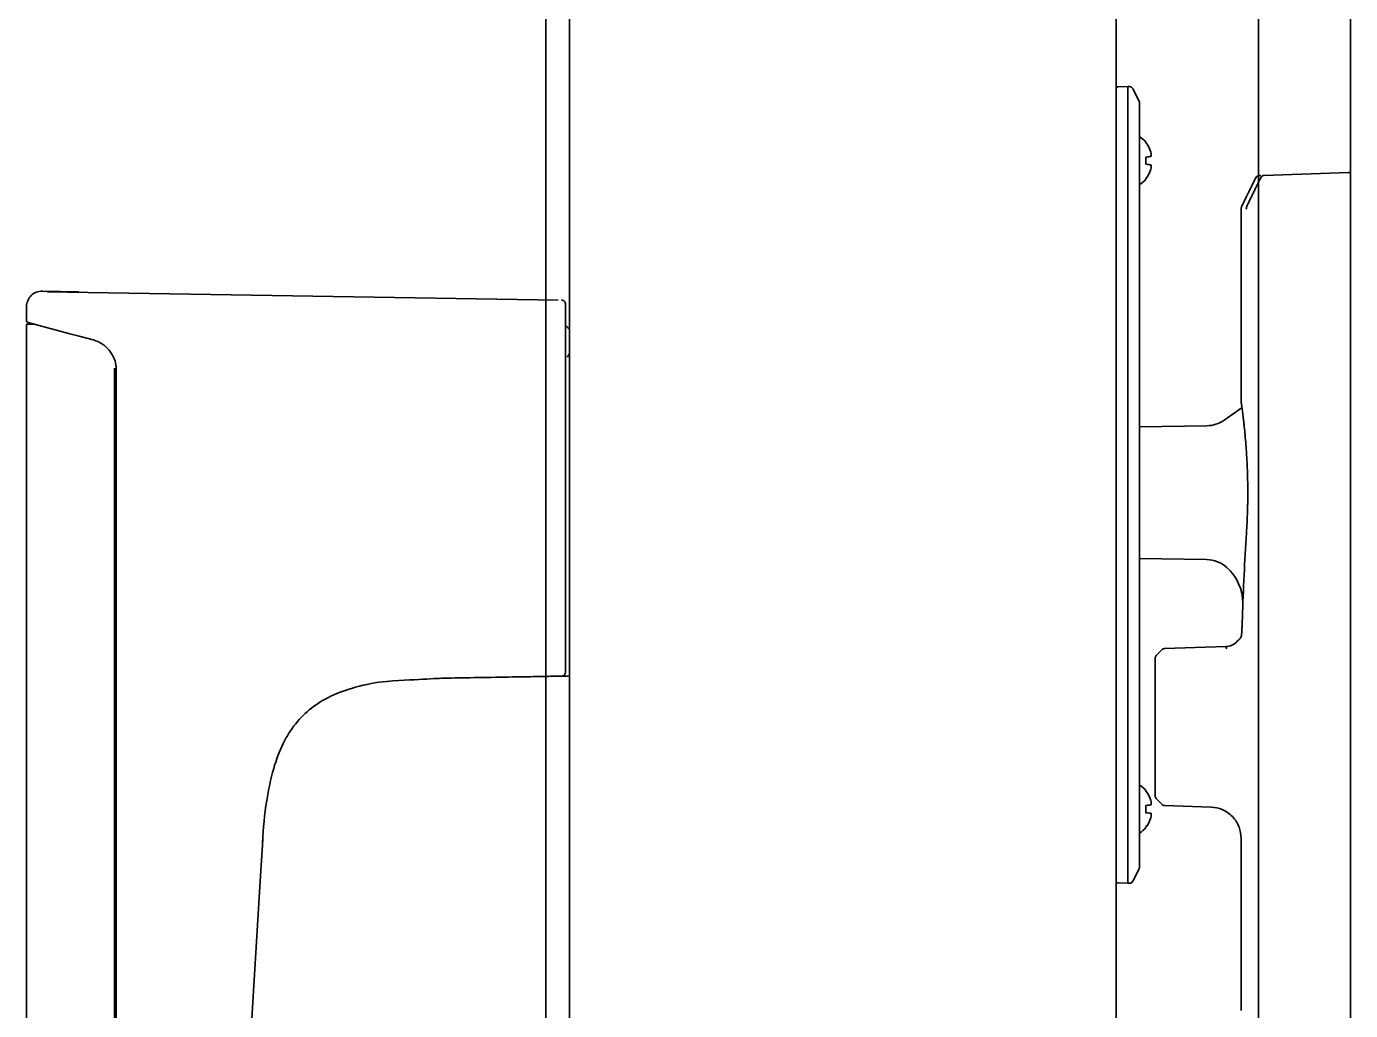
# Model space of a CAD drawing. Header units: inches. Extents: x 786 to 5593, y 691 to 5024.
# Drawn here: x 2058.7 to 2228.2, y 3108.3 to 3234.2 of the extents above; entities that cross this region are included whole.
import ezdxf

# ---------------------------------------------------------------- set-up
doc = ezdxf.new("R2010")
doc.units = ezdxf.units.IN
doc.layers.add('1', color=7, linetype='Continuous', true_color=0xffffff)

msp = doc.modelspace()

# ---------------------------------------------------------------- linework, layer by layer
at = {"layer": '1', "color": 7, "linetype": 'Continuous', "lineweight": 35}
for p, q in [((2128.22, 2811.65), (2128.22, 3496.16)), ((2198.22, 2811.65), (2198.22, 3496.16)), ((2216.42, 3492.66), (2216.42, 3221.73)), ((2228.22, 2767.25), (2228.22, 3482.86)), ((2125.22, 3176.24), (2125.22, 3392.3)), ((2198.46, 3226.52), (2199.72, 3226.57)), ((2199.72, 3226.57), (2199.72, 3220.57)), ((2199.72, 3226.57), (2199.93, 3226.56)), ((2201.16, 3224.69), (2200.36, 3226.28)), ((2201.22, 3224.42), (2201.22, 3220.57)), ((2199.72, 3220.57), (2199.72, 3130.57)), ((2201.22, 3220.57), (2201.22, 3130.57)), ((2216.42, 3221.73), (2216.42, 2913.65)), ((2202.01, 3219.39), (2202.01, 3219.44)), ((2217.16, 3215.18), (2227.96, 3215.56)), ((2214.22, 3210.85), (2214.22, 3186.16)), ((2060.75, 3200.37), (2065.41, 3200.29)), ((2061.38, 3200.29), (2126.78, 3199.21)), ((2058.72, 3198.37), (2058.72, 3196.64)), ((2058.72, 3196.15), (2059.31, 3196.15)), ((2058.72, 3020.45), (2058.72, 3196.15)), ((2058.94, 3196.35), (2059.42, 3196.22)), ((2059.68, 3196.15), (2059.31, 3196.15)), ((2064.29, 3194.91), (2059.42, 3196.22)), ((2064.29, 3194.91), (2065.46, 3194.6)), ((2067.26, 3194.12), (2065.46, 3194.6)), ((2069.97, 3190.51), (2069.97, 3026.09)), ((2069.99, 3190.51), (2069.99, 3026.09)), ((2070.22, 3190.25), (2070.22, 3025.78)), ((2214.37, 3185.48), (2212.05, 3183.86)), ((2209.83, 3183.13), (2201.22, 3182.98)), ((2127.72, 3173.94), (2127.72, 3177.19)), ((2125.22, 3014.79), (2125.22, 3176.24)), ((2201.22, 3166.15), (2209.8, 3166)), ((2214.43, 3160.13), (2214.43, 3161.45)), ((2204.08, 3154.46), (2203.36, 3153.71)), ((2212.3, 3154.88), (2204.42, 3154.61)), ((2203.22, 3135.77), (2203.22, 3153.36)), ((2202.01, 3136.39), (2202.01, 3136.44)), ((2203.36, 3135.42), (2204.08, 3134.68)), ((2204.42, 3134.52), (2210.36, 3134.32)), ((2088.64, 3124.83), (2088.97, 3130.14)), ((2199.72, 3130.57), (2199.72, 3124.57)), ((2201.22, 3126.71), (2201.22, 3130.57)), ((2214.22, 3130.32), (2214.22, 3108.29)), ((2125.16, 3128.7), (2125.22, 3128.7)), ((2200.36, 3124.85), (2201.16, 3126.44)), ((2083.04, 3033.17), (2088.64, 3124.83)), ((2199.72, 3124.57), (2198.46, 3124.61)), ((2199.93, 3124.57), (2199.72, 3124.57))]:
    msp.add_line(p, q, dxfattribs=at)
for centre, radius, start, end in [((2198.47, 3226.27), 0.25, 92, 180), ((2199.91, 3226.06), 0.5, 26.5651, 88), ((2200.62, 3224.42), 0.6, 0, 26.5651), ((2199.12, 3217.07), 3.74, 39.3865, 55.8441), ((2227.97, 3215.31), 0.25, 0, 92), ((2199.12, 3217.07), 3.74, 304.1559, 320.6449), ((2216.54, 3214.66), 0.5, 92, 153.8689), ((2060.72, 3198.37), 2, 89, 180), ((2059.02, 3196.64), 0.3, 180, 255), ((2209.76, 3187.13), 4, 271, 305), ((2209.73, 3162), 4, 48.1451, 89), ((2208.33, 3160.43), 6.1, 0, 48.1451), ((2204.44, 3154.11), 0.5, 92, 136), ((2203.72, 3153.36), 0.5, 136, 180), ((2199.12, 3134.07), 3.74, 39.3865, 55.8441), ((2203.72, 3135.77), 0.5, 180, 224), ((2204.44, 3135.02), 0.5, 224, 268), ((2199.12, 3134.07), 3.74, 304.1559, 320.6449), ((2200.62, 3126.71), 0.6, 333.4349, 0), ((2198.47, 3124.86), 0.25, 180, 268), ((2199.91, 3125.07), 0.5, 272, 333.4349)]:
    msp.add_arc(centre, radius, start, end, dxfattribs=at)
for centre, major_axis, ratio, start_param, end_param in [((2199.1, 3217.07), (0.87, 3.62), 0.997235, 5.247399, 5.62012), ((2199.1, 3217.36), (3.72, 0.27), 0.017407, 5.611261, 5.983982), ((2199.06, 3217.32), (3.6, 0.81), 0.902278, 6.178468, 6.295334), ((2199.06, 3217.62), (3.67, 0.38), 0.420739, 6.027806, 6.144672), ((2199.1, 3216.77), (-3.72, 0.27), 0.017407, 3.440796, 3.813517), ((2199.1, 3217.06), (-0.87, 3.62), 0.997235, 3.804658, 4.177379), ((2199.06, 3216.51), (-3.67, 0.38), 0.420739, 3.280106, 3.396972), ((2199.06, 3216.81), (-3.6, 0.81), 0.902278, 3.129444, 3.24631), ((2294.35, 3154.71), (4.14, 161.11), 0.496689, 1.492164, 1.559574), ((2199.1, 3134.07), (0.87, 3.62), 0.997235, 5.247399, 5.62012), ((2199.1, 3134.36), (3.72, 0.27), 0.017407, 5.611261, 5.983982), ((2199.06, 3134.32), (3.6, 0.81), 0.902278, 6.178468, 6.295334), ((2199.06, 3134.62), (3.67, 0.38), 0.420739, 6.027806, 6.144672), ((2199.1, 3133.77), (-3.72, 0.27), 0.017407, 3.440796, 3.813517), ((2199.1, 3134.06), (-0.87, 3.62), 0.997235, 3.804658, 4.177379), ((2199.06, 3133.51), (-3.67, 0.38), 0.420739, 3.280106, 3.396972), ((2199.06, 3133.81), (-3.6, 0.81), 0.902278, 3.129444, 3.24631)]:
    msp.add_ellipse(centre, major_axis=major_axis, ratio=ratio, start_param=start_param, end_param=end_param, dxfattribs=at)
for points, knots in [([(2202.01, 3216.6), (2202.01, 3216.64), (2202.01, 3216.68), (2202.01, 3216.75), (2202.01, 3216.79), (2202.01, 3216.87), (2202.01, 3216.91), (2202.01, 3216.99), (2202.01, 3217.03), (2202.01, 3217.14), (2202.01, 3217.22), (2202.01, 3217.34), (2202.01, 3217.38), (2202.01, 3217.46), (2202.01, 3217.5), (2202.01, 3217.53)], [0, 0, 0, 0, 0.125, 0.125, 0.25, 0.25, 0.375, 0.375, 0.5, 0.5, 0.75, 0.75, 0.875, 0.875, 1, 1, 1, 1]), ([(2216.52, 3215.16), (2216.52, 3215.16), (2216.52, 3215.16), (2216.52, 3215.16), (2216.52, 3215.16), (2216.54, 3215.16), (2216.59, 3215.16), (2216.63, 3215.16), (2216.7, 3215.16), (2216.73, 3215.17), (2216.76, 3215.17)], [0, 0, 0, 0, 0.000204, 0.000204, 0.204057, 0.407909, 0.407909, 0.815615, 0.815615, 1, 1, 1, 1]), ([(2216.73, 3214.9), (2216.75, 3214.94), (2216.78, 3214.98), (2216.83, 3215.05), (2216.87, 3215.08), (2216.94, 3215.12), (2216.98, 3215.14), (2217.07, 3215.17), (2217.11, 3215.18), (2217.16, 3215.18)], [0, 0, 0, 0, 0.25, 0.25, 0.5, 0.5, 0.75, 0.75, 1, 1, 1, 1]), ([(2214.98, 3211.31), (2214.95, 3211.24), (2214.92, 3211.17), (2214.89, 3211.02), (2214.88, 3210.95), (2214.88, 3210.87)], [0, 0, 0, 0, 0.5, 0.5, 1, 1, 1, 1]), ([(2127.49, 3199.13), (2127.48, 3199.14), (2127.45, 3199.15), (2127.39, 3199.18), (2127.32, 3199.2), (2127.26, 3199.21), (2127.22, 3199.21)], [0, 0, 0, 0, 0.345049, 0.553438, 0.718544, 1, 1, 1, 1]), ([(2127.72, 3198.71), (2127.72, 3198.77), (2127.7, 3198.9), (2127.58, 3199.07), (2127.41, 3199.19), (2127.29, 3199.21), (2127.23, 3199.21)], [0, 0, 0, 0, 0.253123, 0.506246, 0.759369, 1, 1, 1, 1]), ([(2127.72, 3177.19), (2127.72, 3177.22), (2127.72, 3177.27), (2127.72, 3177.34), (2127.72, 3177.42), (2127.72, 3177.49), (2127.72, 3177.56), (2127.72, 3177.64), (2127.72, 3177.71), (2127.72, 3177.78), (2127.72, 3177.85), (2127.72, 3177.93), (2127.72, 3178), (2127.72, 3178.07), (2127.72, 3178.14), (2127.72, 3178.21), (2127.72, 3178.28), (2127.72, 3178.35), (2127.72, 3178.42), (2127.72, 3178.49), (2127.72, 3178.56), (2127.72, 3178.63), (2127.72, 3178.7), (2127.72, 3178.77), (2127.72, 3178.83), (2127.72, 3178.9), (2127.72, 3178.97), (2127.72, 3179.03), (2127.72, 3179.1), (2127.72, 3179.17), (2127.72, 3179.23), (2127.72, 3179.3), (2127.72, 3179.36), (2127.72, 3179.43), (2127.72, 3179.49), (2127.72, 3179.56), (2127.72, 3179.62), (2127.72, 3179.69), (2127.72, 3179.75), (2127.72, 3179.81), (2127.72, 3179.87), (2127.72, 3179.94), (2127.72, 3180), (2127.72, 3180.06), (2127.72, 3180.12), (2127.72, 3180.18), (2127.72, 3180.24), (2127.72, 3180.3), (2127.72, 3180.36), (2127.72, 3180.42), (2127.72, 3180.48), (2127.72, 3180.54), (2127.72, 3180.6), (2127.72, 3180.66), (2127.72, 3180.72), (2127.72, 3180.77), (2127.72, 3180.83), (2127.72, 3180.89), (2127.72, 3180.94), (2127.72, 3181), (2127.72, 3181.06), (2127.72, 3181.11), (2127.72, 3181.17), (2127.72, 3181.22), (2127.72, 3181.28), (2127.72, 3181.33), (2127.72, 3181.39), (2127.72, 3181.44), (2127.72, 3181.49), (2127.72, 3181.55), (2127.72, 3181.6), (2127.72, 3181.65), (2127.72, 3181.7), (2127.72, 3181.75), (2127.72, 3181.81), (2127.72, 3181.86), (2127.72, 3181.91), (2127.72, 3181.96), (2127.72, 3182.01), (2127.72, 3182.06), (2127.72, 3182.11), (2127.72, 3182.16), (2127.72, 3182.21), (2127.72, 3182.25), (2127.72, 3182.3), (2127.72, 3182.35), (2127.72, 3182.4), (2127.72, 3182.44), (2127.72, 3182.49), (2127.72, 3182.54), (2127.72, 3182.58), (2127.72, 3182.63), (2127.72, 3182.68), (2127.72, 3182.72), (2127.72, 3182.77), (2127.72, 3182.81), (2127.72, 3182.85), (2127.72, 3182.9), (2127.72, 3182.94), (2127.72, 3182.99), (2127.72, 3183.03), (2127.72, 3183.07), (2127.72, 3183.11), (2127.72, 3183.16), (2127.72, 3183.2), (2127.72, 3183.24), (2127.72, 3183.28), (2127.72, 3183.32), (2127.72, 3183.36), (2127.72, 3183.4), (2127.72, 3183.44), (2127.72, 3183.48), (2127.72, 3183.52), (2127.72, 3183.56), (2127.72, 3183.6), (2127.72, 3183.63), (2127.72, 3183.67), (2127.72, 3183.71), (2127.72, 3183.75), (2127.72, 3183.78), (2127.72, 3183.82), (2127.72, 3183.86), (2127.72, 3183.89), (2127.72, 3183.93), (2127.72, 3183.96), (2127.72, 3184), (2127.72, 3184.03), (2127.72, 3184.07), (2127.72, 3184.1), (2127.72, 3184.13), (2127.72, 3184.17), (2127.72, 3184.2), (2127.72, 3184.23), (2127.72, 3184.27), (2127.72, 3184.3), (2127.72, 3184.33), (2127.72, 3184.36), (2127.72, 3184.39), (2127.72, 3184.42), (2127.72, 3184.46), (2127.72, 3184.49), (2127.72, 3184.52), (2127.72, 3184.55), (2127.72, 3184.57), (2127.72, 3184.6), (2127.72, 3184.63), (2127.72, 3184.66), (2127.72, 3184.69), (2127.72, 3184.72), (2127.72, 3184.74), (2127.72, 3184.77), (2127.72, 3184.8), (2127.72, 3184.83), (2127.72, 3184.85), (2127.72, 3184.88), (2127.72, 3184.9), (2127.72, 3184.93), (2127.72, 3184.95), (2127.72, 3184.98), (2127.72, 3185), (2127.72, 3185.03), (2127.72, 3185.05), (2127.72, 3185.08), (2127.72, 3185.1), (2127.72, 3185.12), (2127.72, 3185.14), (2127.72, 3185.17), (2127.72, 3185.19), (2127.72, 3185.21), (2127.72, 3185.23), (2127.72, 3185.25), (2127.72, 3185.27), (2127.72, 3185.29), (2127.72, 3185.32), (2127.72, 3185.34), (2127.72, 3185.36), (2127.72, 3185.37), (2127.72, 3185.39), (2127.72, 3185.65), (2127.72, 3186.13), (2127.72, 3186.8), (2127.72, 3187.4), (2127.72, 3187.93), (2127.72, 3188.4), (2127.72, 3188.81), (2127.72, 3189.21), (2127.72, 3189.6), (2127.72, 3189.99), (2127.72, 3190.37), (2127.72, 3190.73), (2127.72, 3191.07), (2127.72, 3191.39), (2127.72, 3191.69), (2127.72, 3191.97), (2127.72, 3192.23), (2127.72, 3192.55), (2127.72, 3192.91), (2127.72, 3193.32), (2127.72, 3193.71), (2127.72, 3194.1), (2127.72, 3194.47), (2127.72, 3194.82), (2127.72, 3195.13), (2127.72, 3195.4), (2127.72, 3195.63), (2127.72, 3195.86), (2127.72, 3196.08), (2127.72, 3196.3), (2127.72, 3196.52), (2127.72, 3196.73), (2127.72, 3196.93), (2127.72, 3197.13), (2127.72, 3197.35), (2127.72, 3197.6), (2127.72, 3197.85), (2127.72, 3198.1), (2127.72, 3198.25), (2127.72, 3198.33), (2127.72, 3198.35), (2127.72, 3198.37), (2127.72, 3198.39), (2127.72, 3198.4), (2127.72, 3198.42), (2127.72, 3198.44), (2127.72, 3198.45), (2127.72, 3198.47), (2127.72, 3198.49), (2127.72, 3198.5), (2127.72, 3198.52), (2127.72, 3198.53), (2127.72, 3198.55), (2127.72, 3198.56), (2127.72, 3198.57), (2127.72, 3198.59), (2127.72, 3198.6), (2127.72, 3198.61), (2127.72, 3198.62), (2127.72, 3198.63), (2127.72, 3198.64), (2127.72, 3198.65), (2127.72, 3198.66), (2127.72, 3198.67), (2127.72, 3198.68), (2127.72, 3198.68), (2127.72, 3198.69), (2127.72, 3198.69), (2127.72, 3198.7), (2127.72, 3198.7), (2127.72, 3198.71), (2127.72, 3198.71), (2127.72, 3198.71), (2127.72, 3198.71), (2127.72, 3198.71)], [0, 0, 0, 0, 0.002231, 0.004452, 0.006664, 0.008866, 0.011059, 0.013243, 0.015418, 0.017583, 0.01974, 0.021886, 0.024024, 0.026152, 0.028271, 0.030381, 0.032481, 0.034573, 0.036655, 0.038727, 0.040791, 0.042845, 0.04489, 0.046926, 0.048953, 0.05097, 0.052978, 0.054977, 0.056967, 0.058947, 0.060919, 0.062881, 0.064834, 0.066778, 0.068712, 0.070637, 0.072554, 0.07446, 0.076358, 0.078247, 0.080126, 0.081996, 0.083857, 0.085709, 0.087552, 0.089386, 0.09121, 0.093025, 0.094831, 0.096628, 0.098416, 0.100194, 0.101963, 0.103724, 0.105475, 0.107217, 0.108949, 0.110673, 0.112387, 0.114093, 0.115789, 0.117476, 0.119153, 0.120822, 0.122481, 0.124132, 0.125773, 0.127405, 0.129028, 0.130642, 0.132246, 0.133842, 0.135428, 0.137005, 0.138573, 0.140132, 0.141681, 0.143221, 0.144753, 0.146274, 0.147787, 0.149291, 0.150785, 0.15227, 0.153746, 0.155213, 0.156671, 0.158119, 0.159558, 0.160988, 0.162409, 0.163821, 0.165223, 0.166616, 0.168, 0.169374, 0.17074, 0.172096, 0.173443, 0.174781, 0.176109, 0.177429, 0.178739, 0.18004, 0.181331, 0.182613, 0.183887, 0.18515, 0.186405, 0.187651, 0.188887, 0.190114, 0.191331, 0.19254, 0.193739, 0.194929, 0.19611, 0.197281, 0.198443, 0.199596, 0.20074, 0.201875, 0.203, 0.204116, 0.205223, 0.20632, 0.207408, 0.208488, 0.209557, 0.210618, 0.211669, 0.212711, 0.213744, 0.214768, 0.215782, 0.216787, 0.217783, 0.218769, 0.219747, 0.220715, 0.221674, 0.222623, 0.223563, 0.224495, 0.225416, 0.226329, 0.227232, 0.228127, 0.229011, 0.229887, 0.230753, 0.231611, 0.232459, 0.233297, 0.234127, 0.234947, 0.235758, 0.23656, 0.237352, 0.238135, 0.238909, 0.239674, 0.24043, 0.241176, 0.241913, 0.242641, 0.243359, 0.244069, 0.244769, 0.24546, 0.246142, 0.246814, 0.247477, 0.248131, 0.248776, 0.249411, 0.250038, 0.250655, 0.251263, 0.275223, 0.297239, 0.31731, 0.335451, 0.35169, 0.366041, 0.378509, 0.393601, 0.408191, 0.422266, 0.435818, 0.448837, 0.461317, 0.473254, 0.484643, 0.495483, 0.505772, 0.523934, 0.542027, 0.560075, 0.578102, 0.596118, 0.614129, 0.632141, 0.645139, 0.658368, 0.671821, 0.685487, 0.699354, 0.713425, 0.727704, 0.742195, 0.756903, 0.774799, 0.796006, 0.820536, 0.848409, 0.879653, 0.882608, 0.885592, 0.888604, 0.891645, 0.894714, 0.897811, 0.900937, 0.904092, 0.907275, 0.910486, 0.913726, 0.916994, 0.920291, 0.923616, 0.92697, 0.930352, 0.933762, 0.937201, 0.940668, 0.944164, 0.947688, 0.95124, 0.954821, 0.95843, 0.962068, 0.965734, 0.969428, 0.97315, 0.976901, 0.98068, 0.984488, 0.988323, 0.992187, 0.99608, 1, 1, 1, 1]), ([(2127.72, 3196.03), (2127.8, 3195.95), (2127.88, 3195.85), (2128.04, 3195.66), (2128.13, 3195.56), (2128.22, 3195.46)], [0, 0, 0, 0, 0.5, 0.5, 1, 1, 1, 1]), ([(2070.22, 3190.25), (2070.22, 3190.47), (2070.2, 3190.69), (2070.13, 3191.12), (2070.08, 3191.33), (2069.94, 3191.75), (2069.85, 3191.95), (2069.64, 3192.33), (2069.53, 3192.52), (2069.26, 3192.86), (2069.11, 3193.02), (2068.8, 3193.32), (2068.62, 3193.46), (2068.26, 3193.7), (2068.07, 3193.81), (2067.67, 3193.99), (2067.47, 3194.06), (2067.26, 3194.12)], [0, 0, 0, 0, 0.125, 0.125, 0.25, 0.25, 0.375, 0.375, 0.5, 0.5, 0.625, 0.625, 0.75, 0.75, 0.875, 0.875, 1, 1, 1, 1]), ([(2127.72, 3151.99), (2127.72, 3151.59), (2127.72, 3152.06), (2127.72, 3152.14), (2127.72, 3152.26), (2127.72, 3152.39), (2127.72, 3152.54), (2127.72, 3152.71), (2127.72, 3152.9), (2127.72, 3153.11), (2127.72, 3153.38), (2127.72, 3153.72), (2127.72, 3154.12), (2127.72, 3154.53), (2127.72, 3154.96), (2127.72, 3155.36), (2127.72, 3155.73), (2127.72, 3156.08), (2127.72, 3156.42), (2127.72, 3156.76), (2127.72, 3157.1), (2127.72, 3157.44), (2127.72, 3157.78), (2127.72, 3158.27), (2127.72, 3158.93), (2127.72, 3159.76), (2127.72, 3160.59), (2127.72, 3161.38), (2127.72, 3162.14), (2127.72, 3162.82), (2127.72, 3163.44), (2127.72, 3163.99), (2127.72, 3164.46), (2127.72, 3164.86), (2127.72, 3165.3), (2127.72, 3165.84), (2127.72, 3166.53), (2127.72, 3167.22), (2127.72, 3167.88), (2127.72, 3168.45), (2127.72, 3168.95), (2127.72, 3169.42), (2127.72, 3169.9), (2127.72, 3170.42), (2127.72, 3171.01), (2127.72, 3171.55), (2127.72, 3172.01), (2127.72, 3172.35), (2127.72, 3172.67), (2127.72, 3172.96), (2127.72, 3173.22), (2127.72, 3173.44), (2127.72, 3173.64), (2127.72, 3173.8), (2127.72, 3173.9), (2127.72, 3173.94), (2127.72, 3173.94), (2127.72, 3173.94), (2127.72, 3173.94), (2127.72, 3180.63), (2127.72, 3187.32), (2127.72, 3194.02)], [0, 0, 0, 0, 0.008528, 0.023671, 0.039558, 0.056192, 0.073567, 0.091674, 0.110498, 0.130019, 0.150213, 0.180483, 0.209545, 0.237452, 0.264247, 0.289964, 0.309205, 0.327931, 0.346124, 0.36377, 0.380858, 0.397386, 0.413354, 0.42876, 0.465745, 0.501193, 0.535171, 0.567658, 0.596376, 0.622197, 0.645117, 0.665138, 0.682276, 0.696542, 0.707942, 0.729414, 0.75316, 0.779204, 0.800858, 0.820141, 0.837031, 0.851511, 0.867036, 0.884438, 0.903717, 0.924882, 0.937284, 0.948672, 0.959048, 0.968413, 0.976764, 0.9841, 0.99042, 0.99572, 1, 1, 1, 1.000001, 1.000001, 1.000001, 1.653754, 1.653754, 1.653754, 1.653754]), ([(2214.22, 3186.18), (2214.22, 3186.18), (2214.22, 3186.18), (2214.22, 3186.18), (2214.22, 3186.18), (2214.22, 3186.17), (2214.23, 3186.14), (2214.23, 3186.12), (2214.24, 3186.03), (2214.26, 3185.93), (2214.28, 3185.75), (2214.29, 3185.68), (2214.31, 3185.57), (2214.31, 3185.52), (2214.32, 3185.44), (2214.33, 3185.4), (2214.36, 3185.17), (2214.39, 3184.96), (2214.45, 3184.48), (2214.48, 3184.22), (2214.52, 3183.85), (2214.54, 3183.74), (2214.55, 3183.63), (2214.56, 3183.55), (2214.56, 3183.51), (2214.59, 3183.31), (2214.6, 3183.15), (2214.66, 3182.64), (2214.69, 3182.28), (2214.76, 3181.52), (2214.8, 3181.12), (2214.83, 3180.65), (2214.84, 3180.6), (2214.85, 3180.49), (2214.86, 3180.33), (2214.87, 3180.17), (2214.89, 3179.84), (2214.91, 3179.62), (2214.95, 3178.96), (2214.97, 3178.5), (2215, 3177.8), (2215.01, 3177.56), (2215.02, 3177.26), (2215.02, 3177.2), (2215.03, 3177.08), (2215.03, 3177.02), (2215.04, 3176.84), (2215.04, 3176.71), (2215.05, 3176.11), (2215.07, 3175.13), (2215.07, 3174.15), (2215.06, 3173.53), (2215.06, 3173.41), (2215.06, 3173.23), (2215.06, 3173.17), (2215.05, 3173.04), (2215.05, 3172.74), (2215.04, 3172.43), (2215.02, 3171.71), (2215, 3171.24), (2214.95, 3170.31), (2214.93, 3169.86), (2214.9, 3169.41)], [0, 0, 0, 0, 0.007657, 0.007657, 0.015471, 0.031099, 0.031099, 0.062353, 0.062353, 0.124863, 0.124863, 0.156118, 0.156118, 0.171746, 0.171746, 0.187373, 0.187373, 0.249883, 0.249883, 0.312393, 0.312393, 0.32802, 0.335834, 0.335834, 0.343647, 0.343647, 0.374902, 0.374902, 0.437412, 0.437412, 0.499922, 0.499922, 0.507736, 0.507736, 0.515549, 0.531177, 0.531177, 0.562432, 0.562432, 0.624941, 0.624941, 0.656196, 0.656196, 0.66401, 0.66401, 0.671824, 0.671824, 0.687451, 0.687451, 0.749961, 0.812471, 0.812471, 0.828098, 0.828098, 0.835912, 0.835912, 0.843726, 0.87498, 0.87498, 0.93749, 0.93749, 1, 1, 1, 1]), ([(2214.38, 3158.57), (2214.37, 3158.36), (2214.36, 3158.15), (2214.36, 3157.9), (2214.35, 3157.85), (2214.35, 3157.76), (2214.35, 3157.71), (2214.34, 3157.57), (2214.34, 3157.47), (2214.32, 3157.21), (2214.32, 3157.04), (2214.3, 3156.72), (2214.29, 3156.58), (2214.28, 3156.44)], [0, 0, 0, 0, 0.25, 0.25, 0.3125, 0.3125, 0.375, 0.375, 0.5, 0.5, 0.75, 0.75, 1, 1, 1, 1]), ([(2214.28, 3156.44), (2214.28, 3156.44), (2214.28, 3156.44), (2214.28, 3156.44), (2214.28, 3156.43), (2214.28, 3156.43), (2214.28, 3156.41), (2214.28, 3156.38), (2214.27, 3156.32), (2214.26, 3156.27), (2214.23, 3156.17), (2214.21, 3156.12), (2214.15, 3156.01), (2214.12, 3155.96), (2214.06, 3155.88), (2214.03, 3155.84), (2213.96, 3155.77), (2213.93, 3155.74), (2213.87, 3155.69), (2213.85, 3155.66), (2213.8, 3155.63), (2213.78, 3155.62), (2213.77, 3155.6), (2213.76, 3155.6), (2213.76, 3155.6), (2213.76, 3155.6), (2213.75, 3155.59), (2213.75, 3155.59), (2213.75, 3155.59)], [0, 0, 0, 0, 0.001957, 0.001957, 0.003915, 0.00783, 0.015659, 0.031319, 0.062637, 0.125274, 0.125274, 0.250548, 0.250548, 0.375822, 0.375822, 0.501096, 0.501096, 0.62637, 0.62637, 0.751644, 0.751644, 0.876918, 0.876918, 0.908237, 0.908237, 0.939555, 0.939555, 1, 1, 1, 1]), ([(2213.75, 3155.63), (2213.72, 3155.58), (2213.55, 3155.31), (2213.03, 3155.01), (2212.55, 3154.89), (2212.29, 3154.88)], [0, 0, 0, 0, 0.100045, 0.567028, 1, 1, 1, 1]), ([(2212.35, 3154.59), (2212.34, 3154.59), (2212.34, 3154.6), (2212.34, 3154.61), (2212.34, 3154.62), (2212.34, 3154.63), (2212.34, 3154.64), (2212.33, 3154.66), (2212.33, 3154.67), (2212.33, 3154.68), (2212.33, 3154.69), (2212.33, 3154.7), (2212.33, 3154.71), (2212.32, 3154.72), (2212.32, 3154.72), (2212.32, 3154.73), (2212.32, 3154.74), (2212.32, 3154.75), (2212.32, 3154.76), (2212.32, 3154.77), (2212.31, 3154.77), (2212.31, 3154.78), (2212.31, 3154.79), (2212.31, 3154.8), (2212.31, 3154.8), (2212.31, 3154.81), (2212.31, 3154.81), (2212.31, 3154.82), (2212.31, 3154.83), (2212.31, 3154.83), (2212.3, 3154.84), (2212.3, 3154.84), (2212.3, 3154.85), (2212.3, 3154.85), (2212.3, 3154.85), (2212.3, 3154.86), (2212.3, 3154.86), (2212.3, 3154.86), (2212.3, 3154.87), (2212.3, 3154.87), (2212.3, 3154.87), (2212.3, 3154.87), (2212.3, 3154.88), (2212.3, 3154.88), (2212.3, 3154.88), (2212.3, 3154.88), (2212.3, 3154.88), (2212.3, 3154.88), (2212.3, 3154.88), (2212.3, 3154.88), (2212.3, 3154.88)], [0, 0, 0, 0, 0.020865, 0.04173, 0.062595, 0.083459, 0.104322, 0.125186, 0.146049, 0.166912, 0.187774, 0.208636, 0.229498, 0.25036, 0.271222, 0.292083, 0.312944, 0.333805, 0.354665, 0.375526, 0.396387, 0.417247, 0.438107, 0.458967, 0.479828, 0.500688, 0.521548, 0.542408, 0.563268, 0.584128, 0.604988, 0.625848, 0.646709, 0.667569, 0.68843, 0.70929, 0.730151, 0.751012, 0.771873, 0.792734, 0.813596, 0.834457, 0.855319, 0.876182, 0.897044, 0.917907, 0.93877, 0.959634, 0.980497, 1, 1, 1, 1]), ([(2128.22, 3151.11), (2127.87, 3151.1), (2127.54, 3151.09), (2127.23, 3151.09), (2126.32, 3151.07), (2125.62, 3151.06), (2125.12, 3151.05), (2124.52, 3151.04), (2123.81, 3151.03), (2123.01, 3151.01), (2121.65, 3150.99), (2120.25, 3150.97), (2118.79, 3150.94), (2117.19, 3150.91), (2115.78, 3150.89), (2114.59, 3150.87), (2114.32, 3150.86), (2113.97, 3150.86), (2113.55, 3150.85), (2113, 3150.84), (2112.65, 3150.83), (2112.51, 3150.83), (2111.69, 3150.82), (2109.14, 3150.68), (2104.84, 3150.42)], [-0.042318, -0.042318, -0.042318, -0.042318, 0, 0, 0, 0.125, 0.125, 0.125, 0.25, 0.25, 0.25, 0.5, 0.5, 0.5, 0.75, 0.75, 0.75, 0.8125, 0.8125, 0.8125, 0.875, 0.875, 0.875, 1, 1, 1, 1]), ([(2127.23, 3151.09), (2127.29, 3151.09), (2127.35, 3151.1), (2127.47, 3151.15), (2127.53, 3151.19), (2127.62, 3151.29), (2127.66, 3151.35), (2127.71, 3151.47), (2127.72, 3151.53), (2127.72, 3151.74)], [0, 0, 0, 0, 0.25, 0.25, 0.5, 0.5, 0.75, 0.75, 1, 1, 1, 1]), ([(2088.95, 3129.81), (2089.01, 3131.61), (2089.35, 3134.78), (2090.2, 3139.05), (2091.43, 3142.38), (2093.06, 3145.03), (2095.15, 3147.1), (2097.78, 3148.68), (2101.07, 3149.81), (2103.48, 3150.28), (2104.84, 3150.42)], [0, 0, 0, 0, 0.184439, 0.328312, 0.445898, 0.548172, 0.644965, 0.745867, 0.860639, 1, 1, 1, 1]), ([(2202.01, 3133.6), (2202.01, 3133.64), (2202.01, 3133.68), (2202.01, 3133.75), (2202.01, 3133.79), (2202.01, 3133.87), (2202.01, 3133.91), (2202.01, 3133.99), (2202.01, 3134.03), (2202.01, 3134.14), (2202.01, 3134.22), (2202.01, 3134.34), (2202.01, 3134.38), (2202.01, 3134.46), (2202.01, 3134.5), (2202.01, 3134.53)], [0, 0, 0, 0, 0.125, 0.125, 0.25, 0.25, 0.375, 0.375, 0.5, 0.5, 0.75, 0.75, 0.875, 0.875, 1, 1, 1, 1]), ([(2210.36, 3134.32), (2210.87, 3134.29), (2211.86, 3134.08), (2213.18, 3133.18), (2214.03, 3131.82), (2214.21, 3130.83), (2214.22, 3130.32)], [0, 0, 0, 0, 0.240551, 0.499997, 0.759444, 1, 1, 1, 1])]:
    msp.add_open_spline(points, degree=3, knots=knots, dxfattribs=at)
for points, degree in [([(2202.06, 3214.82), (2202.06, 3214.8), (2202.04, 3214.91)], 2), ([(2216.1, 3214.9), (2215.2, 3213.08), (2214.31, 3211.26)], 2), ([(2214.98, 3211.31), (2216.73, 3214.9)], 1), ([(2214.34, 3211.29), (2214.21, 3211.09), (2214.23, 3210.85)], 2), ([(2128.21, 3192.36), (2128.08, 3192.14), (2127.96, 3191.93)], 2), ([(2214.43, 3161.45), (2214.43, 3161.59), (2214.43, 3161.73), (2214.42, 3161.87)], 3), ([(2202.06, 3131.82), (2202.06, 3131.8), (2202.04, 3131.91)], 2)]:
    msp.add_open_spline(points, degree=degree, dxfattribs=at)

doc.saveas('drawing.dxf')
